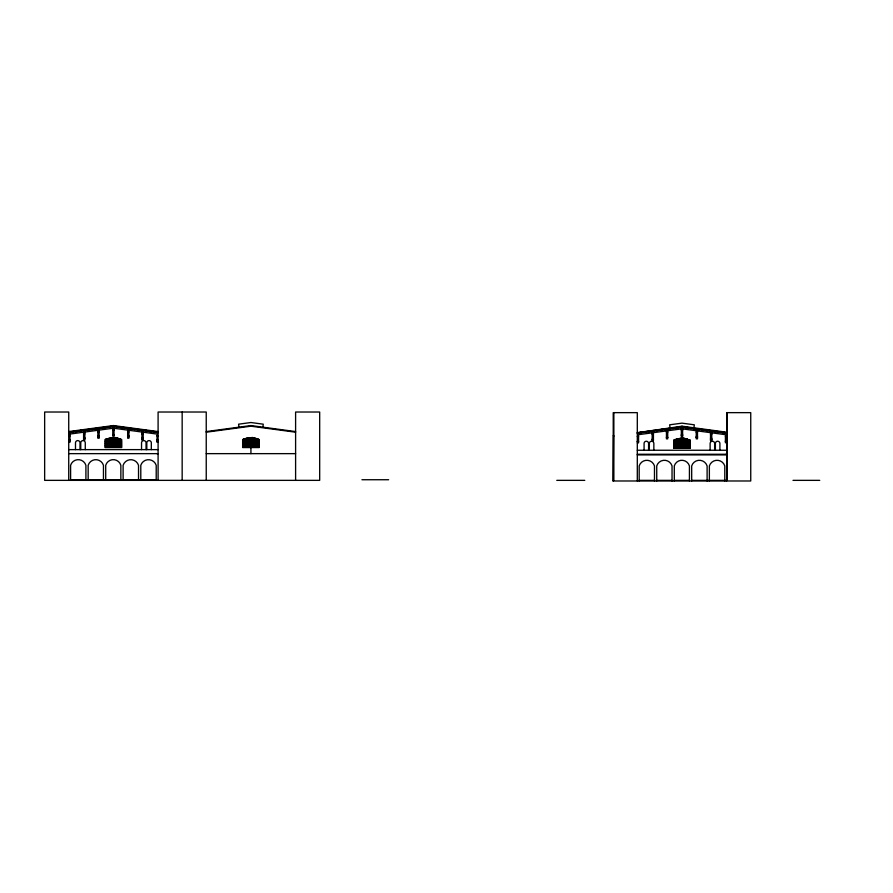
<?xml version="1.0" encoding="UTF-8"?>
<svg xmlns="http://www.w3.org/2000/svg" width="893" height="893" viewBox="0 0 893 893"><rect width="100%" height="100%" fill="white"/><g stroke="black" fill="none" stroke-linecap="round" stroke-linejoin="round"><path stroke-width="1.34" d="M613.48 435.416L613.234 480.981L613.234 412.644L637.301 412.644L637.301 480.981M637.289 432.703L681.984 426.184L726.757 432.212M113.645 426.72L113.724 426.106M114.271 426.798L114.349 426.184M117.005 427.167L117.083 426.553L113.411 426.061L109.727 426.553L109.817 427.167M117.619 427.256L117.831 426.653L117.742 427.267M118.367 427.356L118.445 426.742L130.132 428.316L130.043 428.93M121.102 427.725L121.18 427.111M121.727 427.803L121.928 427.211M122.464 427.903L122.553 427.289M125.199 428.272L125.288 427.658M125.824 428.361L125.902 427.747M125.946 428.372L126.036 427.758M126.572 428.461L126.65 427.847M129.306 428.83L129.385 428.216M129.92 428.908L130.01 428.294M130.668 429.008L130.758 428.394L137.589 429.321L137.5 429.935M133.403 429.377L133.481 428.763M134.106 428.852L134.028 429.466L134.229 428.863M134.765 429.566L134.854 428.953M138.248 430.035L138.337 429.421M138.873 430.113L138.951 429.5L142.433 429.968L142.355 430.582M141.607 430.482L141.686 429.868M142.221 430.571L142.311 429.957M142.969 430.672L143.059 430.058L149.89 430.973L149.812 431.587M145.704 431.04L145.793 430.426M146.329 431.118L146.407 430.504M146.452 431.14L146.53 430.526M147.077 431.219L147.155 430.605M150.426 431.676L150.515 431.062L158.094 432.078M150.549 431.687L150.638 431.073M151.174 431.777L151.252 431.163M153.909 432.145L153.987 431.531M154.656 432.245L154.612 431.609M155.27 432.324L155.36 431.71M262.855 427.167L263.256 424.186L250.922 422.523L238.587 424.186L238.989 427.167M682.308 426.731L681.861 427.312M682.844 427.434L682.933 426.809M685.578 427.803L685.668 427.178M686.204 427.881L686.404 427.278L681.984 426.687L677.564 427.278M686.951 427.981L687.03 427.367L693.861 428.283M689.686 428.35L689.764 427.736M690.3 428.439L690.389 427.814M690.423 428.45L690.512 427.836M691.048 428.54L691.126 427.914M693.783 428.908L694.319 424.811L681.984 423.148L669.661 424.811L670.196 428.908M694.408 428.986L694.486 428.372M694.531 429.008L694.609 428.383M695.145 429.086L695.234 428.473M697.88 429.455L697.969 428.841M698.505 429.544L698.583 428.919M698.627 429.555L698.706 428.941M699.252 429.645L699.331 429.02M701.987 430.013L702.065 429.388L694.464 428.495M702.724 430.113L702.813 429.488M703.349 430.192L703.438 429.578L706.91 430.046L706.832 430.66M706.084 430.56L706.162 429.946M706.709 430.649L706.787 430.024M707.446 430.75L707.535 430.125M710.181 431.118L710.27 430.493M710.806 431.196L710.884 430.582M710.928 431.219L711.018 430.593M711.554 431.297L711.632 430.683M714.288 431.665L714.367 431.051L707.513 430.247M714.902 431.743L714.992 431.129L726.668 432.837M715.036 431.765L715.114 431.152M715.65 431.844L715.74 431.23M718.385 432.212L718.474 431.598M719.133 432.312L719.211 431.699M719.758 432.402L719.836 431.788M722.482 432.77L722.571 432.156M723.107 432.848L723.196 432.234M723.23 432.871L723.319 432.257M723.855 432.949L723.933 432.335M242.963 439.669L244.157 439.669L244.157 441.421L242.896 441.421L243.008 439.635M674.07 440.271L673.958 442.046L675.22 442.046L675.22 440.294L674.025 440.294M247.216 438.083L245.91 438.441L245.91 439.412L247.16 439.412L247.16 438.095M68.638 431.587L113.411 425.559L158.173 431.587M68.728 432.078L76.307 431.062L76.385 431.676L76.184 431.073M68.728 432.703L113.411 426.687L158.094 432.703M206.238 431.576L250.922 425.559L295.605 431.576M206.238 432.201L251.011 426.184M613.804 436.085L613.424 435.427M637.301 432.837L648.988 431.129L649.066 431.743M670.13 428.417L676.95 427.367L677.028 427.981M637.301 433.328L681.984 427.312L726.668 433.328M652.18 432.837L638.562 434.668L638.562 442.861L637.301 442.861M726.668 442.749L725.417 442.749L725.417 434.668L681.984 428.819L653.43 432.67L653.43 440.774L652.18 440.774L652.18 432.67M681.359 428.908L682.609 428.908M112.786 429.979L114.036 429.979M681.359 430.605L682.609 430.605M697.489 430.727L696.239 430.739L696.239 438.843L697.489 438.843L697.489 430.906M97.873 431.989L99.134 431.989M127.654 431.989L128.916 431.989M696.239 432.614L697.489 432.614M666.457 432.614L667.707 432.614M83.596 433.909L84.857 433.909M141.931 433.909L143.193 433.909M69.978 434.21L68.728 434.21L112.786 428.272L112.786 436.219L114.036 436.219L114.036 428.272L157.224 434.098L156.833 442.113L158.094 442.113M681.359 434.366L682.609 434.366M112.786 434.612L114.036 434.612M652.18 434.545L653.43 434.545M710.515 434.534L711.766 434.534M112.786 434.858L114.036 434.858M681.359 435.237L682.609 435.237M681.359 435.494L682.609 435.494M97.873 435.751L99.134 435.751M127.654 435.751L128.916 435.751M156.833 435.884L158.094 435.884M68.728 436.007L69.978 436.007M696.239 436.376L697.489 436.376M725.417 436.51L726.668 436.51M97.873 436.621L99.134 436.621M127.654 436.61L128.916 436.61M637.301 436.632L638.562 436.632M97.873 436.867L99.134 436.867M127.654 436.867L128.916 436.867M666.457 437.246L667.707 437.246M696.239 437.246L697.489 437.246M666.457 437.492L667.707 437.492M696.239 437.492L697.489 437.492M83.596 437.67L84.857 437.67M141.931 437.67L143.193 437.67M710.515 438.296L711.766 438.296M83.596 438.541L84.857 438.541M141.931 438.541L143.193 438.541M83.596 438.798L84.857 438.798M141.931 438.787L143.193 438.787M652.18 439.166L653.43 439.166M710.515 439.166L711.766 439.166M652.18 439.423L653.43 439.423M710.515 439.412L711.766 439.412M121.37 439.669L120.175 439.669L120.175 441.421L121.437 441.421L121.325 439.635M156.833 439.646L158.094 439.646M68.728 439.758L69.978 439.758M689.954 440.294L688.76 440.294L688.76 442.046L690.01 442.046L689.898 440.271M156.833 440.517L158.094 440.517M68.728 440.629L69.978 440.629M156.833 440.762L158.094 440.762M68.728 440.885L69.978 440.885M725.417 441.142L726.668 441.142M637.301 441.254L638.562 441.254M106.892 441.421L108.142 441.421L108.142 439.669L106.892 439.669L106.892 443.43L108.142 443.43L108.142 441.678L106.892 441.678M257.441 441.421L256.191 441.421L256.191 439.669L257.441 439.669L257.441 443.43L256.191 443.43L256.191 441.678L257.441 441.678M637.301 441.51L638.562 441.51M725.417 441.388L726.668 441.388M675.465 442.046L676.715 442.046L676.715 440.294L675.465 440.294L675.465 444.055L676.715 444.055L676.715 442.303L675.465 442.303M68.728 442.236L69.978 442.236L69.978 434.043M68.728 449.625L158.094 449.625M637.301 450.251L726.668 450.251M68.728 453.644L158.094 453.644M206.238 453.644L295.605 453.644M637.301 454.269L726.668 454.269M637.301 454.905L726.042 454.905L726.042 454.269M70.603 479.731L85.907 479.731M88.161 479.731L120.856 479.731M123.111 479.731L156.208 479.731M361.933 479.731L388.656 479.731M556.763 480.356L584.77 480.356M639.187 480.356L654.48 480.356M656.735 480.356L672.038 480.356M674.293 480.356L689.429 480.356M691.684 480.356L726.042 480.356M792.995 480.356L819.729 480.356M612.933 480.981L750.745 480.981L750.745 412.644L726.668 412.644L726.668 480.981M295.605 432.201L250.844 426.184L250.922 425.559M681.672 426.731L681.75 427.345M681.046 426.809L681.125 427.434M678.312 427.178L678.39 427.803M677.687 427.267L677.653 427.903M674.215 427.736L674.293 428.35M673.59 427.814L673.668 428.439M673.467 427.836L673.545 428.45M672.842 427.914L672.931 428.54M669.571 428.986L669.493 428.372L657.806 429.946L657.895 430.56M669.359 428.383L669.449 429.008M668.745 428.473L668.824 429.086M666.011 428.841L666.089 429.455M665.263 428.941L665.475 429.544M664.638 429.02L664.727 429.645M661.914 429.388L661.992 430.013M661.289 429.477L661.367 430.091M660.541 429.578L660.619 430.192M657.27 430.649L657.181 430.024L657.148 430.66M656.522 430.75L656.444 430.125L649.602 431.051L649.691 431.665M653.709 430.493L653.788 431.118M653.084 430.582L653.174 431.196M652.962 430.593L653.04 431.219M652.337 430.683L652.426 431.297M648.865 431.152L648.943 431.765M648.24 431.23L648.318 431.844M645.505 431.598L645.583 432.212M644.88 431.687L644.846 432.312M644.143 431.788L644.221 432.402M641.408 432.156L641.487 432.77M640.861 432.848L640.783 432.234L640.739 432.871M640.035 432.335L640.125 432.949M113.087 426.106L113.165 426.72M112.462 426.184L112.551 426.798M109.192 427.256L108.991 426.653L109.069 427.267M108.444 427.356L108.366 426.742L96.69 428.316L96.768 428.93L96.812 428.294M105.631 427.111L105.709 427.725M105.006 427.189L105.095 427.803M104.883 427.211L104.972 427.825M104.269 427.289L104.347 427.903M101.534 427.658L101.612 428.272M100.909 427.747L100.864 428.372M100.161 427.847L100.25 428.461M97.426 428.216L97.516 428.83M96.143 429.008L96.064 428.394L89.233 429.321L89.311 429.935M93.33 428.763L93.408 429.377M92.705 428.852L92.794 429.466M92.582 428.863L92.671 429.477M91.957 428.953L92.046 429.566M88.686 430.013L88.608 429.399L88.563 430.035M87.949 430.113L87.86 429.5L76.921 430.973L77.01 431.587M85.125 429.868L85.215 430.482M84.511 429.957L84.467 430.582M83.763 430.058L83.842 430.672M81.029 430.426L81.107 431.04M80.403 430.504L80.493 431.118M80.281 430.526L80.359 431.14M79.656 430.605L79.745 431.219M75.559 431.163L75.637 431.777M72.824 431.531L72.913 432.145M72.288 432.223L72.199 431.609L72.166 432.245M71.462 431.71L71.54 432.324M727.293 412.644L727.293 480.356M725.797 432.592L725.797 433.217M724.792 480.981L724.792 465.934A8.093 8.093 0 0 0 709.366 465.934L709.366 480.981M719.903 450.251L719.903 443.486A2.255 2.255 0 0 0 717.637 441.231A2.255 2.255 0 0 0 715.382 443.486L715.382 450.251M714.634 450.251L714.634 443.486A2.255 2.255 0 0 0 712.38 441.231A2.255 2.255 0 0 0 710.125 443.486L710.125 450.251M711.141 432.748L711.141 434.534M711.141 438.296L711.141 440.774M707.111 480.981L707.111 465.934A8.093 8.093 0 0 0 691.684 465.934L691.684 480.981M689.429 480.981L689.429 465.934A7.892 7.892 0 0 0 674.293 465.934L674.293 480.981M681.984 426.184L681.984 428.819M672.038 480.981L672.038 465.934A8.004 8.004 0 0 0 656.735 465.934L656.735 480.981M654.48 480.981L654.48 465.934A8.004 8.004 0 0 0 639.187 465.934L639.187 480.981M653.855 450.251L653.855 443.486A2.255 2.255 0 0 0 651.6 441.231A2.255 2.255 0 0 0 649.345 443.486L649.345 450.251M648.586 450.251L648.586 443.486A2.255 2.255 0 0 0 646.331 441.231A2.255 2.255 0 0 0 644.076 443.486L644.076 450.251M613.859 412.644L613.859 480.356M295.605 480.356L295.605 412.019L319.683 412.019L319.683 480.356L44.65 480.356L44.65 412.019L68.728 412.019L68.728 480.356M250.922 447.56L250.922 453.644M206.238 480.356L206.238 412.019L158.094 412.019L158.094 480.356M182.161 412.019L182.161 480.356M157.469 453.644L157.469 454.269M156.208 480.356L156.208 465.309A8.093 8.093 0 0 0 140.793 465.309L140.793 480.356M151.319 449.625L151.319 442.861A2.255 2.255 0 0 0 149.064 440.595A2.255 2.255 0 0 0 146.809 442.861L146.809 449.625M146.05 449.625L146.05 442.861A2.255 2.255 0 0 0 143.795 440.595A2.255 2.255 0 0 0 141.54 442.861L141.54 449.625M142.556 432.123L142.556 433.909M142.556 437.67L142.556 440.149M138.527 480.356L138.527 465.309A8.093 8.093 0 0 0 123.111 465.309L123.111 480.356M120.856 480.356L120.856 465.309A7.892 7.892 0 0 0 105.709 465.309L105.709 480.356M113.411 425.559L113.411 426.687M103.454 480.356L103.454 465.309A8.004 8.004 0 0 0 88.161 465.309L88.161 480.356M85.907 480.356L85.907 465.309A8.004 8.004 0 0 0 70.603 465.309L70.603 480.356M85.27 449.625L85.27 442.861A2.255 2.255 0 0 0 83.016 440.595A2.255 2.255 0 0 0 80.761 442.861L80.761 449.625M80.013 449.625L80.013 442.861A2.255 2.255 0 0 0 77.747 440.595A2.255 2.255 0 0 0 75.492 442.861L75.492 449.625M106.423 438.898L105.128 439.546L105.128 447.56L121.682 447.56L121.682 439.546L114.851 437.47L106.423 438.898M105.497 439.635L105.385 441.421L106.635 441.421L106.635 439.669L105.441 439.669M106.524 439.133L105.943 439.412L106.524 439.133M243.934 438.898L242.65 439.546L242.65 447.56L259.193 447.56L259.193 439.546L252.362 437.47L243.934 438.898M244.035 439.133L243.465 439.412L244.035 439.133M674.996 439.523L673.713 440.171L673.713 448.197L690.267 448.197L690.267 440.171L683.424 438.095L674.996 439.523M675.097 439.758L674.528 440.048L675.097 439.758M107.841 438.608L106.892 439.412L108.142 439.412L107.841 438.608M245.352 438.608L244.403 439.412L245.653 439.412L245.352 438.608M676.425 439.233L675.465 440.048L676.715 440.048L676.425 439.233M109.203 438.195L108.388 439.412L109.649 439.412L109.203 438.195M677.776 438.82L676.972 440.048L678.222 440.048L677.776 438.82M110.587 437.894L110.152 439.412L111.647 439.412L111.647 437.76L110.587 437.894M248.098 437.894L247.662 439.412L248.913 439.412L248.913 437.793L248.098 437.894M679.16 438.53L678.725 440.048L680.232 440.048L680.232 438.385L679.16 438.53M111.993 437.715L111.904 439.412L113.411 439.412L113.411 437.659L111.993 437.715M249.504 437.715L249.169 439.412L250.676 439.412L250.676 437.67L249.504 437.715M680.566 438.351L680.477 440.048L681.984 440.048L681.984 438.284L680.566 438.351M682.609 428.729L681.359 428.729L681.359 436.844L682.609 436.844L682.609 428.729M99.134 430.113L97.873 430.113L97.873 438.229L99.134 438.229L99.134 430.113M128.916 430.113L127.654 430.102L127.654 438.217L128.916 438.217L128.916 430.113M667.707 430.739L666.457 430.739L666.457 438.854L667.707 438.854L667.707 430.739M84.857 432.033L83.596 432.033L83.596 440.149L84.857 440.149L84.857 432.033M143.193 432.033L141.931 432.033L141.931 440.149L143.193 440.149L143.193 432.033M711.766 432.659L710.515 432.659L710.515 440.774L711.766 440.774L711.766 432.659M115.164 439.412L113.657 439.412L113.657 437.67L115.164 437.76L115.164 439.412M116.67 439.412L115.409 439.412L115.409 437.793L116.67 437.994L116.67 439.412M118.423 439.412L117.173 439.412L117.173 438.095L118.423 438.441L118.423 439.412M119.93 439.412L118.669 439.412L118.669 438.519L119.93 439.412M120.868 439.412L120.175 439.088L120.868 439.412M252.429 439.412L250.922 439.412L250.922 437.659L252.429 437.726L252.429 439.412M254.181 439.412L252.674 439.412L252.674 437.76L254.181 437.994L254.181 439.412M255.934 439.412L254.684 439.412L254.684 438.095L255.934 438.441L255.934 439.412M257.441 439.412L256.191 439.412L256.191 438.519L257.441 439.412M258.39 439.412L257.697 439.088L258.39 439.412M109.649 439.669L108.388 439.669L108.388 441.421L109.649 441.421L109.649 439.669M111.647 439.669L110.152 439.669L110.152 441.421L111.647 441.421L111.647 439.669M113.411 439.669L111.904 439.669L111.904 441.421L113.411 441.421L113.411 439.669M115.164 439.669L113.657 439.669L113.657 441.421L115.164 441.421L115.164 439.669M116.67 439.669L115.409 439.669L115.409 441.421L116.67 441.421L116.67 439.669M118.423 439.669L117.173 439.669L117.173 441.421L118.423 441.421L118.423 439.669M119.93 439.669L118.669 439.669L118.669 441.421L119.93 441.421L119.93 439.669M245.653 439.669L244.403 439.669L244.403 441.421L245.653 441.421L245.653 439.669M247.16 439.669L245.91 439.669L245.91 441.421L247.16 441.421L247.16 439.669M248.913 439.669L247.662 439.669L247.662 441.421L248.913 441.421L248.913 439.669M250.676 439.669L249.169 439.669L249.169 441.421L250.676 441.421L250.676 439.669M252.429 439.669L250.922 439.669L250.922 441.421L252.429 441.421L252.429 439.669M254.181 439.669L252.674 439.669L252.674 441.421L254.181 441.421L254.181 439.669M255.934 439.669L254.684 439.669L254.684 441.421L255.934 441.421L255.934 439.669M258.892 439.669L257.697 439.669L257.697 441.421L258.948 441.421L258.836 439.635M683.748 440.048L682.241 440.048L682.241 438.296L683.748 438.385L683.748 440.048M685.244 440.048L683.993 440.048L683.993 438.418L685.244 438.619L685.244 440.048M687.007 440.048L685.746 440.048L685.746 438.72L687.007 439.066L687.007 440.048M688.503 440.048L687.253 440.048L687.253 439.144L688.503 440.048M689.452 440.048L688.76 439.713L689.452 440.048M678.222 440.294L676.972 440.294L676.972 442.046L678.222 442.046L678.222 440.294M680.232 440.294L678.725 440.294L678.725 442.046L680.232 442.046L680.232 440.294M681.984 440.294L680.477 440.294L680.477 442.046L681.984 442.046L681.984 440.294M683.748 440.294L682.241 440.294L682.241 442.046L683.748 442.046L683.748 440.294M685.244 440.294L683.993 440.294L683.993 442.046L685.244 442.046L685.244 440.294M687.007 440.294L685.746 440.294L685.746 442.046L687.007 442.046L687.007 440.294M688.503 440.294L687.253 440.294L687.253 442.046L688.503 442.046L688.503 440.294M106.635 441.678L105.385 441.678L105.385 443.43L106.635 443.43L106.635 441.678M109.649 441.678L108.388 441.678L108.388 443.43L109.649 443.43L109.649 441.678M111.647 441.678L110.152 441.678L110.152 443.43L111.647 443.43L111.647 441.678M113.411 441.678L111.904 441.678L111.904 443.43L113.411 443.43L113.411 441.678M115.164 441.678L113.657 441.678L113.657 443.43L115.164 443.43L115.164 441.678M116.67 441.678L115.409 441.678L115.409 443.43L116.67 443.43L116.67 441.678M118.423 441.678L117.173 441.678L117.173 443.43L118.423 443.43L118.423 441.678M119.93 441.678L118.669 441.678L118.669 443.43L119.93 443.43L119.93 441.678M121.437 441.678L120.175 441.678L120.175 443.43L121.437 443.43L121.437 441.678M244.157 441.678L242.896 441.678L242.896 443.43L244.157 443.43L244.157 441.678M245.653 441.678L244.403 441.678L244.403 443.43L245.653 443.43L245.653 441.678M247.16 441.678L245.91 441.678L245.91 443.43L247.16 443.43L247.16 441.678M248.913 441.678L247.662 441.678L247.662 443.43L248.913 443.43L248.913 441.678M250.676 441.678L249.169 441.678L249.169 443.43L250.676 443.43L250.676 441.678M252.429 441.678L250.922 441.678L250.922 443.43L252.429 443.43L252.429 441.678M254.181 441.678L252.674 441.678L252.674 443.43L254.181 443.43L254.181 441.678M255.934 441.678L254.684 441.678L254.684 443.43L255.934 443.43L255.934 441.678M258.948 441.678L257.697 441.678L257.697 443.43L258.948 443.43L258.948 441.678M675.22 442.303L673.958 442.303L673.958 444.055L675.22 444.055L675.22 442.303M678.222 442.303L676.972 442.303L676.972 444.055L678.222 444.055L678.222 442.303M680.232 442.303L678.725 442.303L678.725 444.055L680.232 444.055L680.232 442.303M681.984 442.303L680.477 442.303L680.477 444.055L681.984 444.055L681.984 442.303M683.748 442.303L682.241 442.303L682.241 444.055L683.748 444.055L683.748 442.303M685.244 442.303L683.993 442.303L683.993 444.055L685.244 444.055L685.244 442.303M687.007 442.303L685.746 442.303L685.746 444.055L687.007 444.055L687.007 442.303M688.503 442.303L687.253 442.303L687.253 444.055L688.503 444.055L688.503 442.303M690.01 442.303L688.76 442.303L688.76 444.055L690.01 444.055L690.01 442.303M106.635 443.676L105.385 443.676L105.385 445.44L106.635 445.44L106.635 443.676M108.142 443.676L106.892 443.676L106.892 445.44L108.142 445.44L108.142 443.676M109.649 443.676L108.388 443.676L108.388 445.44L109.649 445.44L109.649 443.676M111.647 443.676L110.152 443.676L110.152 445.44L111.647 445.44L111.647 443.676M113.411 443.676L111.904 443.676L111.904 445.44L113.411 445.44L113.411 443.676M115.164 443.676L113.657 443.676L113.657 445.44L115.164 445.44L115.164 443.676M116.67 443.676L115.409 443.676L115.409 445.44L116.67 445.44L116.67 443.676M118.423 443.676L117.173 443.676L117.173 445.44L118.423 445.44L118.423 443.676M119.93 443.676L118.669 443.676L118.669 445.44L119.93 445.44L119.93 443.676M121.437 443.676L120.175 443.676L120.175 445.44L121.437 445.44L121.437 443.676M244.157 443.676L242.896 443.676L242.896 445.44L244.157 445.44L244.157 443.676M245.653 443.676L244.403 443.676L244.403 445.44L245.653 445.44L245.653 443.676M247.16 443.676L245.91 443.676L245.91 445.44L247.16 445.44L247.16 443.676M248.913 443.676L247.662 443.676L247.662 445.44L248.913 445.44L248.913 443.676M250.676 443.676L249.169 443.676L249.169 445.44L250.676 445.44L250.676 443.676M252.429 443.676L250.922 443.676L250.922 445.44L252.429 445.44L252.429 443.676M254.181 443.676L252.674 443.676L252.674 445.44L254.181 445.44L254.181 443.676M255.934 443.676L254.684 443.676L254.684 445.44L255.934 445.44L255.934 443.676M257.441 443.676L256.191 443.676L256.191 445.44L257.441 445.44L257.441 443.676M258.948 443.676L257.697 443.676L257.697 445.44L258.948 445.44L258.948 443.676M675.22 444.301L673.958 444.301L673.958 446.065L675.22 446.065L675.22 444.301M676.715 444.301L675.465 444.301L675.465 446.065L676.715 446.065L676.715 444.301M678.222 444.301L676.972 444.301L676.972 446.065L678.222 446.065L678.222 444.301M680.232 444.301L678.725 444.301L678.725 446.065L680.232 446.065L680.232 444.301M681.984 444.301L680.477 444.301L680.477 446.065L681.984 446.065L681.984 444.301M683.748 444.301L682.241 444.301L682.241 446.065L683.748 446.065L683.748 444.301M685.244 444.301L683.993 444.301L683.993 446.065L685.244 446.065L685.244 444.301M687.007 444.301L685.746 444.301L685.746 446.065L687.007 446.065L687.007 444.301M688.503 444.301L687.253 444.301L687.253 446.065L688.503 446.065L688.503 444.301M690.01 444.301L688.76 444.301L688.76 446.065L690.01 446.065L690.01 444.301M106.635 445.685L105.385 445.685L105.385 447.315L106.635 447.315L106.635 445.685M108.142 445.685L106.892 445.685L106.892 447.315L108.142 447.315L108.142 445.685M109.649 445.685L108.388 445.685L108.388 447.315L109.649 447.315L109.649 445.685M111.647 445.685L110.152 445.685L110.152 447.315L111.647 447.315L111.647 445.685M113.411 445.685L111.904 445.685L111.904 447.315L113.411 447.315L113.411 445.685M115.164 445.685L113.657 445.685L113.657 447.315L115.164 447.315L115.164 445.685M116.67 445.685L115.409 445.685L115.409 447.315L116.67 447.315L116.67 445.685M118.423 445.685L117.173 445.685L117.173 447.315L118.423 447.315L118.423 445.685M119.93 445.685L118.669 445.685L118.669 447.315L119.93 447.315L119.93 445.685M121.437 445.685L120.175 445.685L120.175 447.315L121.437 447.315L121.437 445.685M244.157 445.685L242.896 445.685L242.896 447.315L244.157 447.315L244.157 445.685M245.653 445.685L244.403 445.685L244.403 447.315L245.653 447.315L245.653 445.685M247.16 445.685L245.91 445.685L245.91 447.315L247.16 447.315L247.16 445.685M248.913 445.685L247.662 445.685L247.662 447.315L248.913 447.315L248.913 445.685M250.676 445.685L249.169 445.685L249.169 447.315L250.676 447.315L250.676 445.685M252.429 445.685L250.922 445.685L250.922 447.315L252.429 447.315L252.429 445.685M254.181 445.685L252.674 445.685L252.674 447.315L254.181 447.315L254.181 445.685M255.934 445.685L254.684 445.685L254.684 447.315L255.934 447.315L255.934 445.685M257.441 445.685L256.191 445.685L256.191 447.315L257.441 447.315L257.441 445.685M258.948 445.685L257.697 445.685L257.697 447.315L258.948 447.315L258.948 445.685M675.22 446.31L673.958 446.31L673.958 447.94L675.22 447.94L675.22 446.31M676.715 446.31L675.465 446.31L675.465 447.94L676.715 447.94L676.715 446.31M678.222 446.31L676.972 446.31L676.972 447.94L678.222 447.94L678.222 446.31M680.232 446.31L678.725 446.31L678.725 447.94L680.232 447.94L680.232 446.31M681.984 446.31L680.477 446.31L680.477 447.94L681.984 447.94L681.984 446.31M683.748 446.31L682.241 446.31L682.241 447.94L683.748 447.94L683.748 446.31M685.244 446.31L683.993 446.31L683.993 447.94L685.244 447.94L685.244 446.31M687.007 446.31L685.746 446.31L685.746 447.94L687.007 447.94L687.007 446.31M688.503 446.31L687.253 446.31L687.253 447.94L688.503 447.94L688.503 446.31M690.01 446.31L688.76 446.31L688.76 447.94L690.01 447.94L690.01 446.31"/></g></svg>
